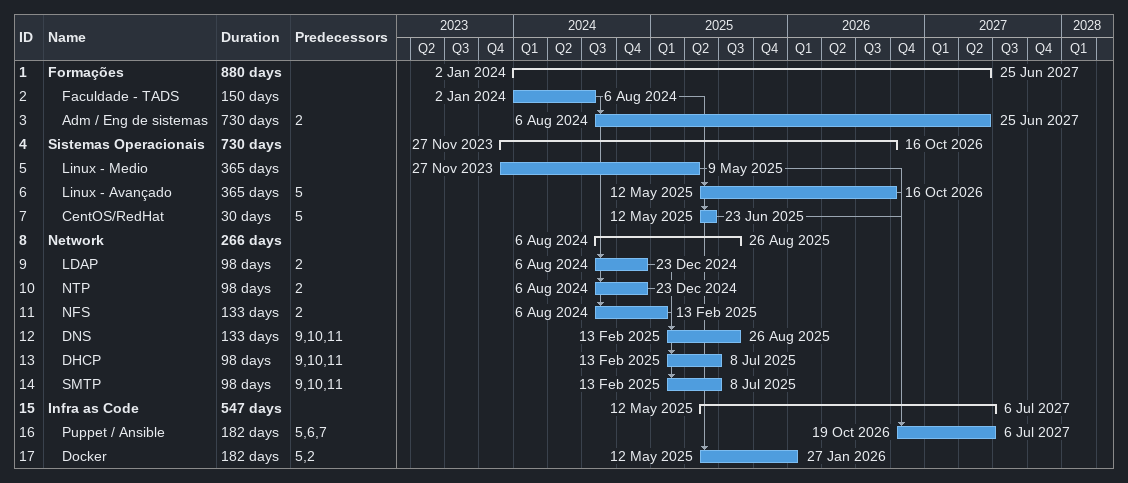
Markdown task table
| ID | Level | Task | Duration | Start | Finish | Predecessors |
|---|---|---|---|---|---|---|
| 1 | 1 | **Formações** | 880d | 2024-01-02 | 2027-06-25 |  |
| 2 | 2 | Faculdade - TADS | 150d | 2024-01-02 | 2024-08-06 |  |
| 3 | 2 | Adm / Eng de sistemas | 730d | 2024-08-06 | 2027-06-25 | 2 |
| 4 | 1 | **Sistemas Operacionais** | 730d | 2023-11-27 | 2026-10-16 |  |
| 5 | 2 | Linux - Medio | 365d | 2023-11-27 | 2025-05-09 |  |
| 6 | 2 | Linux - Avançado | 365d | 2025-05-12 | 2026-10-16 | 5 |
| 7 | 2 | CentOS/RedHat | 30d | 2025-05-12 | 2025-06-23 | 5 |
| 8 | 1 | **Network** | 266d | 2024-08-06 | 2025-08-26 |  |
| 9 | 2 | LDAP | 98d | 2024-08-06 | 2024-12-23 | 2 |
| 10 | 2 | NTP | 98d | 2024-08-06 | 2024-12-23 | 2 |
| 11 | 2 | NFS | 133d | 2024-08-06 | 2025-02-13 | 2 |
| 12 | 2 | DNS | 133d | 2025-02-13 | 2025-08-26 | 9, 10, 11 |
| 13 | 2 | DHCP | 98d | 2025-02-13 | 2025-07-08 | 9, 10, 11 |
| 14 | 2 | SMTP | 98d | 2025-02-13 | 2025-07-08 | 9, 10, 11 |
| 15 | 1 | **Infra as Code** | 547d | 2025-05-12 | 2027-07-06 |  |
| 16 | 2 | Puppet / Ansible | 182d | 2026-10-19 | 2027-07-06 | 5, 6, 7 |
| 17 | 2 | Docker | 182d | 2025-05-12 | 2026-01-27 | 5, 2 |
